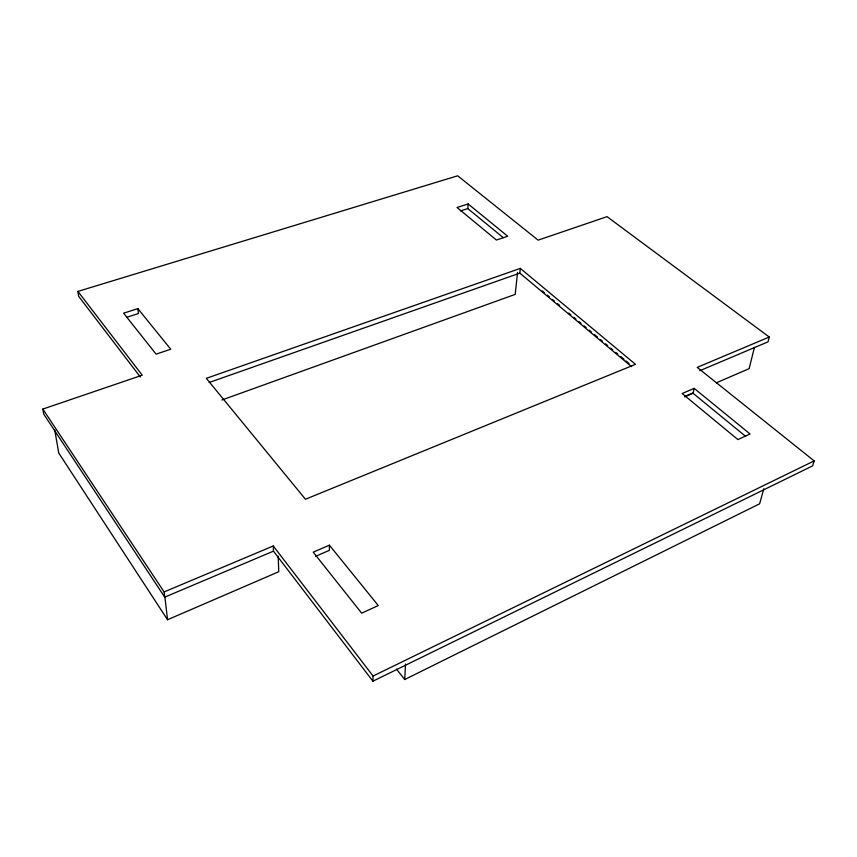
<?xml version="1.0" encoding="UTF-8"?>
<svg xmlns="http://www.w3.org/2000/svg" width="857" height="857" viewBox="0 0 857 857"><rect width="100%" height="100%" fill="white"/><g stroke="black" fill="none" stroke-linecap="round" stroke-linejoin="round"><path stroke-width="1.29" d="M140.355 377.026L78.63 296.297L77.923 291.401L457.67 175.803L538.132 240.153L607.035 216.65L769.265 337.037L697.223 367.385L814.15 460.895L812.629 465.865L372.913 681.197L373.063 676.034L273.265 545.973L164.115 591.951L164.726 597.158L273.469 551.137L273.265 545.973M763.833 488.758L759.613 503.798L404.708 679.526L405.543 664.025M503.209 237.603L467.793 208.562L468.136 203.955L457.017 207.48L496.417 240.035L507.719 236.253L468.136 203.955M517.542 272.44L515.218 294.38L221.877 400.005M631.534 366.646L519.824 273.126L520.328 268.391L206.323 378.344L305.456 499.245L635.498 364.332L520.328 268.391M684.7 396.887L693.077 393.277L694.159 388.371L750.057 433.974L737.898 439.587L682.161 393.524L694.159 388.371M754.481 347.278L749.104 368.671L716.409 382.79M769.265 337.037L768.022 341.847L699.805 370.706M373.063 676.034L814.15 460.895M54.741 429.914L58.737 452.999L167.544 619.74L278.761 571.726L278.193 556.204M684.925 396.384L693.399 392.72M315.59 556.311L329.409 550.333L329.399 545.191L313.223 552.144L361.665 613.194L378.269 605.535L329.399 545.191M209.226 382.468L519.824 273.126M164.726 597.158L43.761 414.177L42.85 409.078L142.219 375.195L77.923 291.401M126.557 317.336L138.427 313.555L137.87 308.638L123.59 313.169L156.103 354.134L170.736 349.228L137.87 308.638M460.391 210.918L467.793 208.562M693.077 393.277L745.665 436.395M542.224 290.855L544.259 292.569M547.334 295.129L549.369 296.843M552.433 299.404L554.479 301.107M557.543 303.678L559.589 305.381M568.78 313.073L570.826 314.787M573.89 317.347L575.936 319.05M579 321.621L581.046 323.325M584.11 325.896L586.156 327.599M589.22 330.159L591.266 331.873M594.329 334.434L597.393 337.005M600.457 339.565L602.503 341.268M605.567 343.839L607.613 345.542M610.677 348.103L612.723 349.817M615.787 352.377L617.833 354.091M620.897 356.651L623.96 359.212M626.006 360.926L629.07 363.486M396.48 669.081L404.708 679.526M273.469 551.137L372.913 681.197M42.85 409.078L164.115 591.951M164.812 596.268L167.544 619.74"/></g></svg>
